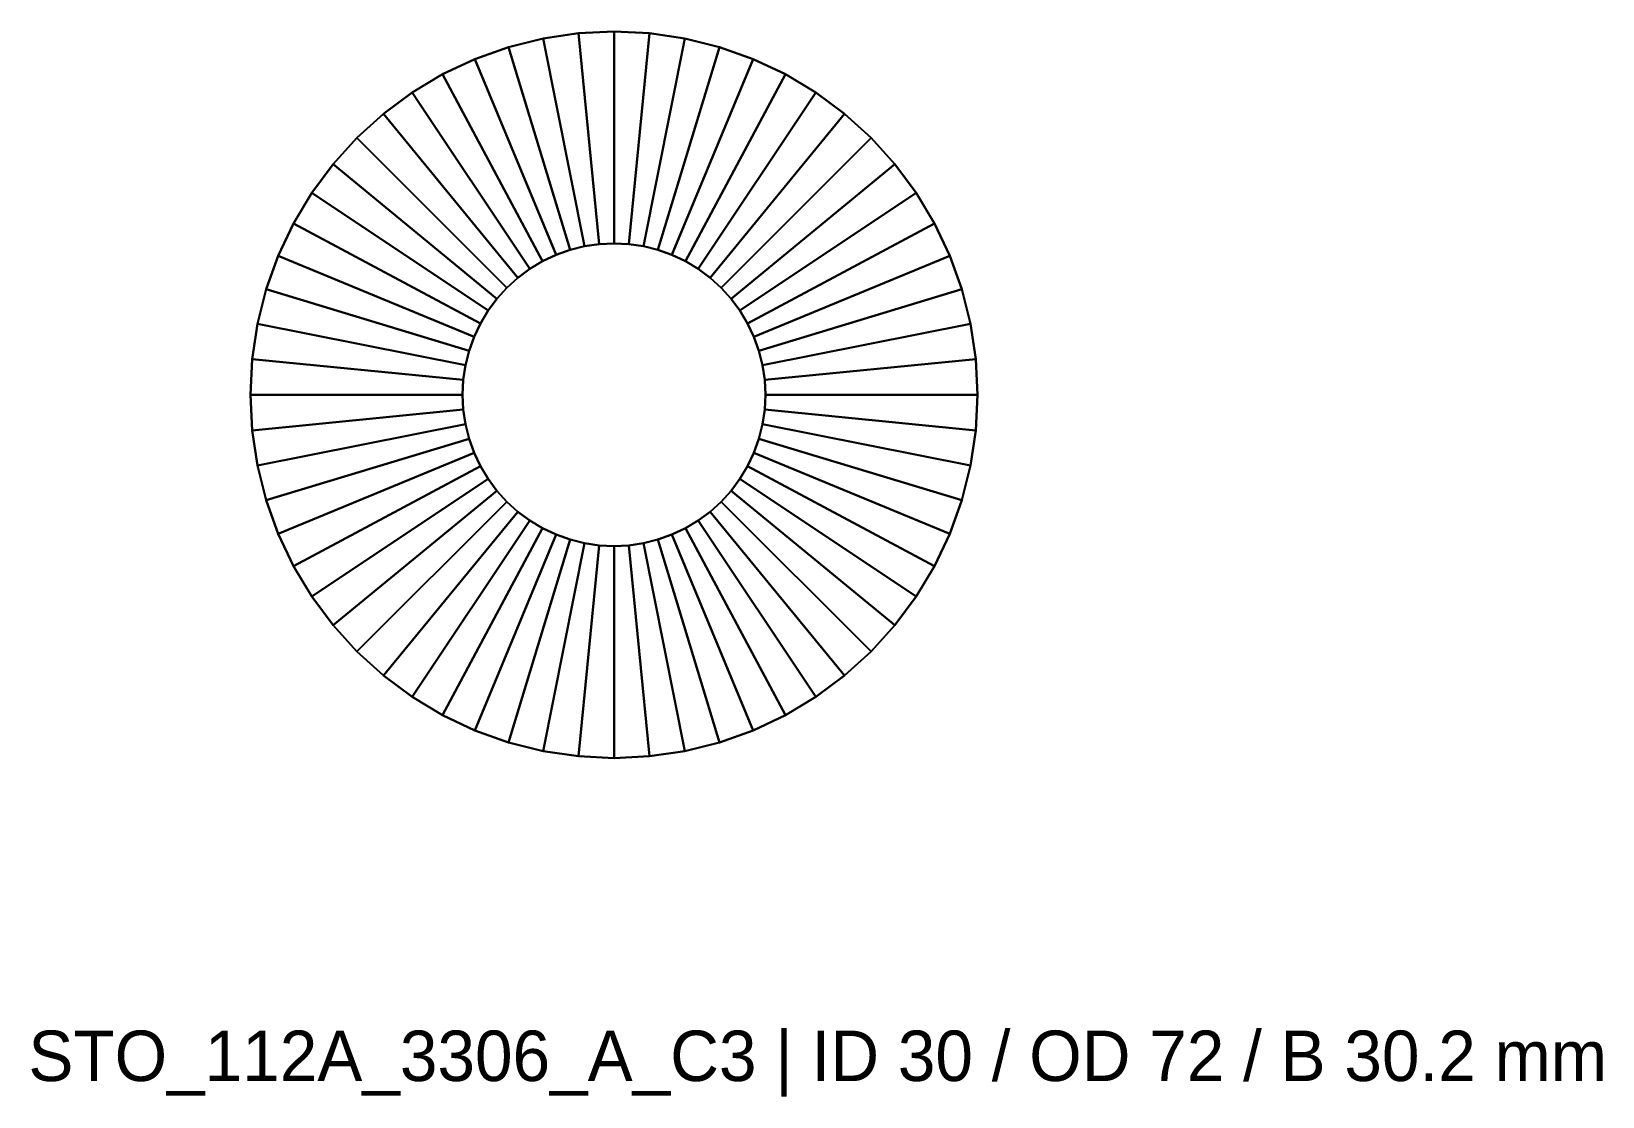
# Model space of a CAD drawing. Header units: millimetres. Extents: x -58 to 273, y -270 to 36.
# Drawn here: x 112.3 to 267.9, y -69.5 to 36 of the extents above; entities that cross this region are included whole.
import ezdxf

# ---------------------------------------------------------------- set-up
doc = ezdxf.new("R2010")
doc.units = ezdxf.units.MM
doc.layers.add('STO_112A_3306_A_C3', color=5, linetype='CONTINUOUS')

msp = doc.modelspace()

# ---------------------------------------------------------------- linework, layer by layer
at = {"layer": 'STO_112A_3306_A_C3'}
for points in [[(166.47138, 35.82665), (162.97675, 35.30827), (162.97675, 35.30827, 30.2), (166.47138, 35.82665, 30.2)], [(162.97675, 35.30827), (166.47138, 35.82665), (168.52974, 14.92777), (167.07365, 14.71178)], [(166.47138, 35.82665, 30.2), (162.97675, 35.30827, 30.2), (167.07365, 14.71178, 30.2), (168.52974, 14.92777, 30.2)], [(170, 36), (166.47138, 35.82665), (166.47138, 35.82665, 30.2), (170, 36, 30.2)], [(166.47138, 35.82665), (170, 36), (170, 15), (168.52974, 14.92777)], [(170, 36, 30.2), (166.47138, 35.82665, 30.2), (168.52974, 14.92777, 30.2), (170, 15, 30.2)], [(173.52862, 35.82665), (170, 36), (170, 36, 30.2), (173.52862, 35.82665, 30.2)], [(170, 36), (173.52862, 35.82665), (171.47026, 14.92777), (170, 15)], [(173.52862, 35.82665, 30.2), (170, 36, 30.2), (170, 15, 30.2), (171.47026, 14.92777, 30.2)], [(173.52862, 35.82665), (177.02325, 35.30827), (172.92635, 14.71178), (171.47026, 14.92777)], [(177.02325, 35.30827, 30.2), (173.52862, 35.82665, 30.2), (171.47026, 14.92777, 30.2), (172.92635, 14.71178, 30.2)], [(177.02325, 35.30827), (173.52862, 35.82665), (173.52862, 35.82665, 30.2), (177.02325, 35.30827, 30.2)], [(159.54975, 34.44985), (156.2234, 33.25966), (156.2234, 33.25966, 30.2), (159.54975, 34.44985, 30.2)], [(156.2234, 33.25966), (159.54975, 34.44985), (165.64573, 14.35411), (164.25975, 13.85819)], [(159.54975, 34.44985, 30.2), (156.2234, 33.25966, 30.2), (164.25975, 13.85819, 30.2), (165.64573, 14.35411, 30.2)], [(162.97675, 35.30827), (159.54975, 34.44985), (159.54975, 34.44985, 30.2), (162.97675, 35.30827, 30.2)], [(159.54975, 34.44985), (162.97675, 35.30827), (167.07365, 14.71178), (165.64573, 14.35411)], [(162.97675, 35.30827, 30.2), (159.54975, 34.44985, 30.2), (165.64573, 14.35411, 30.2), (167.07365, 14.71178, 30.2)], [(177.02325, 35.30827), (180.45025, 34.44985), (174.35427, 14.35411), (172.92635, 14.71178)], [(180.45025, 34.44985, 30.2), (177.02325, 35.30827, 30.2), (172.92635, 14.71178, 30.2), (174.35427, 14.35411, 30.2)], [(180.45025, 34.44985), (183.7766, 33.25966), (175.74025, 13.85819), (174.35427, 14.35411)], [(183.7766, 33.25966, 30.2), (180.45025, 34.44985, 30.2), (174.35427, 14.35411, 30.2), (175.74025, 13.85819, 30.2)], [(180.45025, 34.44985), (177.02325, 35.30827), (177.02325, 35.30827, 30.2), (180.45025, 34.44985, 30.2)], [(183.7766, 33.25966), (180.45025, 34.44985), (180.45025, 34.44985, 30.2), (183.7766, 33.25966, 30.2)], [(156.2234, 33.25966), (153.02972, 31.74917), (153.02972, 31.74917, 30.2), (156.2234, 33.25966, 30.2)], [(153.02972, 31.74917), (156.2234, 33.25966), (164.25975, 13.85819), (162.92905, 13.22882)], [(156.2234, 33.25966, 30.2), (153.02972, 31.74917, 30.2), (162.92905, 13.22882, 30.2), (164.25975, 13.85819, 30.2)], [(183.7766, 33.25966), (186.97028, 31.74917), (177.07095, 13.22882), (175.74025, 13.85819)], [(186.97028, 31.74917, 30.2), (183.7766, 33.25966, 30.2), (175.74025, 13.85819, 30.2), (177.07095, 13.22882, 30.2)], [(186.97028, 31.74917), (183.7766, 33.25966), (183.7766, 33.25966, 30.2), (186.97028, 31.74917, 30.2)], [(153.02972, 31.74917), (149.99947, 29.93291), (149.99947, 29.93291, 30.2), (153.02972, 31.74917, 30.2)], [(149.99947, 29.93291), (153.02972, 31.74917), (162.92905, 13.22882), (161.66645, 12.47204)], [(153.02972, 31.74917, 30.2), (149.99947, 29.93291, 30.2), (161.66645, 12.47204, 30.2), (162.92905, 13.22882, 30.2)], [(186.97028, 31.74917), (190.00053, 29.93291), (178.33355, 12.47204), (177.07095, 13.22882)], [(190.00053, 29.93291, 30.2), (186.97028, 31.74917, 30.2), (177.07095, 13.22882, 30.2), (178.33355, 12.47204, 30.2)], [(190.00053, 29.93291), (186.97028, 31.74917), (186.97028, 31.74917, 30.2), (190.00053, 29.93291, 30.2)], [(149.99947, 29.93291), (147.16184, 27.82838), (147.16184, 27.82838, 30.2), (149.99947, 29.93291, 30.2)], [(147.16184, 27.82838), (149.99947, 29.93291), (161.66645, 12.47204), (160.4841, 11.59516)], [(149.99947, 29.93291, 30.2), (147.16184, 27.82838, 30.2), (160.4841, 11.59516, 30.2), (161.66645, 12.47204, 30.2)], [(190.00053, 29.93291), (192.83816, 27.82838), (179.5159, 11.59516), (178.33355, 12.47204)], [(192.83816, 27.82838, 30.2), (190.00053, 29.93291, 30.2), (178.33355, 12.47204, 30.2), (179.5159, 11.59516, 30.2)], [(192.83816, 27.82838), (190.00053, 29.93291), (190.00053, 29.93291, 30.2), (192.83816, 27.82838, 30.2)], [(147.16184, 27.82838), (144.54416, 25.45584), (144.54416, 25.45584, 30.2), (147.16184, 27.82838, 30.2)], [(144.54416, 25.45584), (147.16184, 27.82838), (160.4841, 11.59516), (159.3934, 10.6066)], [(147.16184, 27.82838, 30.2), (144.54416, 25.45584, 30.2), (159.3934, 10.6066, 30.2), (160.4841, 11.59516, 30.2)], [(192.83816, 27.82838), (195.45584, 25.45584), (180.6066, 10.6066), (179.5159, 11.59516)], [(195.45584, 25.45584, 30.2), (192.83816, 27.82838, 30.2), (179.5159, 11.59516, 30.2), (180.6066, 10.6066, 30.2)], [(195.45584, 25.45584), (192.83816, 27.82838), (192.83816, 27.82838, 30.2), (195.45584, 25.45584, 30.2)], [(144.54416, 25.45584), (142.17162, 22.83816), (142.17162, 22.83816, 30.2), (144.54416, 25.45584, 30.2)], [(142.17162, 22.83816), (144.54416, 25.45584), (159.3934, 10.6066), (158.40484, 9.5159)], [(144.54416, 25.45584, 30.2), (142.17162, 22.83816, 30.2), (158.40484, 9.5159, 30.2), (159.3934, 10.6066, 30.2)], [(195.45584, 25.45584), (197.82838, 22.83816), (181.59516, 9.5159), (180.6066, 10.6066)], [(197.82838, 22.83816, 30.2), (195.45584, 25.45584, 30.2), (180.6066, 10.6066, 30.2), (181.59516, 9.5159, 30.2)], [(197.82838, 22.83816), (195.45584, 25.45584), (195.45584, 25.45584, 30.2), (197.82838, 22.83816, 30.2)], [(142.17162, 22.83816), (140.06709, 20.00053), (140.06709, 20.00053, 30.2), (142.17162, 22.83816, 30.2)], [(140.06709, 20.00053), (142.17162, 22.83816), (158.40484, 9.5159), (157.52796, 8.33355)], [(142.17162, 22.83816, 30.2), (140.06709, 20.00053, 30.2), (157.52796, 8.33355, 30.2), (158.40484, 9.5159, 30.2)], [(197.82838, 22.83816), (199.93291, 20.00053), (182.47204, 8.33355), (181.59516, 9.5159)], [(199.93291, 20.00053, 30.2), (197.82838, 22.83816, 30.2), (181.59516, 9.5159, 30.2), (182.47204, 8.33355, 30.2)], [(199.93291, 20.00053), (197.82838, 22.83816), (197.82838, 22.83816, 30.2), (199.93291, 20.00053, 30.2)], [(140.06709, 20.00053), (138.25083, 16.97028), (138.25083, 16.97028, 30.2), (140.06709, 20.00053, 30.2)], [(138.25083, 16.97028), (140.06709, 20.00053), (157.52796, 8.33355), (156.77118, 7.07095)], [(140.06709, 20.00053, 30.2), (138.25083, 16.97028, 30.2), (156.77118, 7.07095, 30.2), (157.52796, 8.33355, 30.2)], [(199.93291, 20.00053), (201.74917, 16.97028), (183.22882, 7.07095), (182.47204, 8.33355)], [(201.74917, 16.97028, 30.2), (199.93291, 20.00053, 30.2), (182.47204, 8.33355, 30.2), (183.22882, 7.07095, 30.2)], [(201.74917, 16.97028), (199.93291, 20.00053), (199.93291, 20.00053, 30.2), (201.74917, 16.97028, 30.2)], [(138.25083, 16.97028), (136.74034, 13.7766), (136.74034, 13.7766, 30.2), (138.25083, 16.97028, 30.2)], [(136.74034, 13.7766), (138.25083, 16.97028), (156.77118, 7.07095), (156.14181, 5.74025)], [(138.25083, 16.97028, 30.2), (136.74034, 13.7766, 30.2), (156.14181, 5.74025, 30.2), (156.77118, 7.07095, 30.2)], [(201.74917, 16.97028), (203.25966, 13.7766), (183.85819, 5.74025), (183.22882, 7.07095)], [(203.25966, 13.7766, 30.2), (201.74917, 16.97028, 30.2), (183.22882, 7.07095, 30.2), (183.85819, 5.74025, 30.2)], [(203.25966, 13.7766), (201.74917, 16.97028), (201.74917, 16.97028, 30.2), (203.25966, 13.7766, 30.2)], [(164.25975, 13.85819), (165.64573, 14.35411), (165.64573, 14.35411, 30.2), (164.25975, 13.85819, 30.2)], [(165.64573, 14.35411), (167.07365, 14.71178), (167.07365, 14.71178, 30.2), (165.64573, 14.35411, 30.2)], [(167.07365, 14.71178), (168.52974, 14.92777), (168.52974, 14.92777, 30.2), (167.07365, 14.71178, 30.2)], [(168.52974, 14.92777), (170, 15), (170, 15, 30.2), (168.52974, 14.92777, 30.2)], [(170, 15), (171.47026, 14.92777), (171.47026, 14.92777, 30.2), (170, 15, 30.2)], [(171.47026, 14.92777), (172.92635, 14.71178), (172.92635, 14.71178, 30.2), (171.47026, 14.92777, 30.2)], [(172.92635, 14.71178), (174.35427, 14.35411), (174.35427, 14.35411, 30.2), (172.92635, 14.71178, 30.2)], [(174.35427, 14.35411), (175.74025, 13.85819), (175.74025, 13.85819, 30.2), (174.35427, 14.35411, 30.2)], [(136.74034, 13.7766), (135.55015, 10.45025), (135.55015, 10.45025, 30.2), (136.74034, 13.7766, 30.2)], [(135.55015, 10.45025), (136.74034, 13.7766), (156.14181, 5.74025), (155.64589, 4.35427)], [(136.74034, 13.7766, 30.2), (135.55015, 10.45025, 30.2), (155.64589, 4.35427, 30.2), (156.14181, 5.74025, 30.2)], [(160.4841, 11.59516), (161.66645, 12.47204), (161.66645, 12.47204, 30.2), (160.4841, 11.59516, 30.2)], [(161.66645, 12.47204), (162.92905, 13.22882), (162.92905, 13.22882, 30.2), (161.66645, 12.47204, 30.2)], [(162.92905, 13.22882), (164.25975, 13.85819), (164.25975, 13.85819, 30.2), (162.92905, 13.22882, 30.2)], [(175.74025, 13.85819), (177.07095, 13.22882), (177.07095, 13.22882, 30.2), (175.74025, 13.85819, 30.2)], [(177.07095, 13.22882), (178.33355, 12.47204), (178.33355, 12.47204, 30.2), (177.07095, 13.22882, 30.2)], [(178.33355, 12.47204), (179.5159, 11.59516), (179.5159, 11.59516, 30.2), (178.33355, 12.47204, 30.2)], [(203.25966, 13.7766), (204.44985, 10.45025), (184.35411, 4.35427), (183.85819, 5.74025)], [(204.44985, 10.45025, 30.2), (203.25966, 13.7766, 30.2), (183.85819, 5.74025, 30.2), (184.35411, 4.35427, 30.2)], [(204.44985, 10.45025), (203.25966, 13.7766), (203.25966, 13.7766, 30.2), (204.44985, 10.45025, 30.2)], [(159.3934, 10.6066), (160.4841, 11.59516), (160.4841, 11.59516, 30.2), (159.3934, 10.6066, 30.2)], [(179.5159, 11.59516), (180.6066, 10.6066), (180.6066, 10.6066, 30.2), (179.5159, 11.59516, 30.2)], [(135.55015, 10.45025), (134.69173, 7.02325), (134.69173, 7.02325, 30.2), (135.55015, 10.45025, 30.2)], [(134.69173, 7.02325), (135.55015, 10.45025), (155.64589, 4.35427), (155.28822, 2.92635)], [(135.55015, 10.45025, 30.2), (134.69173, 7.02325, 30.2), (155.28822, 2.92635, 30.2), (155.64589, 4.35427, 30.2)], [(157.52796, 8.33355), (158.40484, 9.5159), (158.40484, 9.5159, 30.2), (157.52796, 8.33355, 30.2)], [(158.40484, 9.5159), (159.3934, 10.6066), (159.3934, 10.6066, 30.2), (158.40484, 9.5159, 30.2)], [(180.6066, 10.6066), (181.59516, 9.5159), (181.59516, 9.5159, 30.2), (180.6066, 10.6066, 30.2)], [(181.59516, 9.5159), (182.47204, 8.33355), (182.47204, 8.33355, 30.2), (181.59516, 9.5159, 30.2)], [(204.44985, 10.45025), (205.30827, 7.02325), (184.71178, 2.92635), (184.35411, 4.35427)], [(205.30827, 7.02325, 30.2), (204.44985, 10.45025, 30.2), (184.35411, 4.35427, 30.2), (184.71178, 2.92635, 30.2)], [(205.30827, 7.02325), (204.44985, 10.45025), (204.44985, 10.45025, 30.2), (205.30827, 7.02325, 30.2)], [(156.77118, 7.07095), (157.52796, 8.33355), (157.52796, 8.33355, 30.2), (156.77118, 7.07095, 30.2)], [(182.47204, 8.33355), (183.22882, 7.07095), (183.22882, 7.07095, 30.2), (182.47204, 8.33355, 30.2)], [(134.69173, 7.02325), (134.17335, 3.52862), (134.17335, 3.52862, 30.2), (134.69173, 7.02325, 30.2)], [(134.17335, 3.52862), (134.69173, 7.02325), (155.28822, 2.92635), (155.07223, 1.47026)], [(134.69173, 7.02325, 30.2), (134.17335, 3.52862, 30.2), (155.07223, 1.47026, 30.2), (155.28822, 2.92635, 30.2)], [(156.14181, 5.74025), (156.77118, 7.07095), (156.77118, 7.07095, 30.2), (156.14181, 5.74025, 30.2)], [(183.22882, 7.07095), (183.85819, 5.74025), (183.85819, 5.74025, 30.2), (183.22882, 7.07095, 30.2)], [(205.30827, 7.02325), (205.82665, 3.52862), (184.92777, 1.47026), (184.71178, 2.92635)], [(205.82665, 3.52862, 30.2), (205.30827, 7.02325, 30.2), (184.71178, 2.92635, 30.2), (184.92777, 1.47026, 30.2)], [(205.82665, 3.52862), (205.30827, 7.02325), (205.30827, 7.02325, 30.2), (205.82665, 3.52862, 30.2)], [(155.64589, 4.35427), (156.14181, 5.74025), (156.14181, 5.74025, 30.2), (155.64589, 4.35427, 30.2)], [(183.85819, 5.74025), (184.35411, 4.35427), (184.35411, 4.35427, 30.2), (183.85819, 5.74025, 30.2)], [(134.17335, 3.52862), (134, 0), (134, 0, 30.2), (134.17335, 3.52862, 30.2)], [(134, 0), (134.17335, 3.52862), (155.07223, 1.47026), (155, 0)], [(134.17335, 3.52862, 30.2), (134, 0, 30.2), (155, 0, 30.2), (155.07223, 1.47026, 30.2)], [(155.28822, 2.92635), (155.64589, 4.35427), (155.64589, 4.35427, 30.2), (155.28822, 2.92635, 30.2)], [(184.35411, 4.35427), (184.71178, 2.92635), (184.71178, 2.92635, 30.2), (184.35411, 4.35427, 30.2)], [(205.82665, 3.52862), (206, 0), (185, 0), (184.92777, 1.47026)], [(206, 0, 30.2), (205.82665, 3.52862, 30.2), (184.92777, 1.47026, 30.2), (185, 0, 30.2)], [(206, 0), (205.82665, 3.52862), (205.82665, 3.52862, 30.2), (206, 0, 30.2)], [(155.07223, 1.47026), (155.28822, 2.92635), (155.28822, 2.92635, 30.2), (155.07223, 1.47026, 30.2)], [(184.71178, 2.92635), (184.92777, 1.47026), (184.92777, 1.47026, 30.2), (184.71178, 2.92635, 30.2)], [(134, 0), (134.17335, -3.52862), (134.17335, -3.52862, 30.2), (134, 0, 30.2)], [(134.17335, -3.52862), (134, 0), (155, 0), (155.07223, -1.47026)], [(134, 0, 30.2), (134.17335, -3.52862, 30.2), (155.07223, -1.47026, 30.2), (155, 0, 30.2)], [(155, 0), (155.07223, 1.47026), (155.07223, 1.47026, 30.2), (155, 0, 30.2)], [(155.07223, -1.47026), (155, 0), (155, 0, 30.2), (155.07223, -1.47026, 30.2)], [(184.92777, 1.47026), (185, 0), (185, 0, 30.2), (184.92777, 1.47026, 30.2)], [(185, 0), (184.92777, -1.47026), (184.92777, -1.47026, 30.2), (185, 0, 30.2)], [(206, 0), (205.82665, -3.52862), (184.92777, -1.47026), (185, 0)], [(205.82665, -3.52862, 30.2), (206, 0, 30.2), (185, 0, 30.2), (184.92777, -1.47026, 30.2)], [(205.82665, -3.52862), (206, 0), (206, 0, 30.2), (205.82665, -3.52862, 30.2)], [(134.69173, -7.02325), (134.17335, -3.52862), (155.07223, -1.47026), (155.28822, -2.92635)], [(134.17335, -3.52862, 30.2), (134.69173, -7.02325, 30.2), (155.28822, -2.92635, 30.2), (155.07223, -1.47026, 30.2)], [(155.28822, -2.92635), (155.07223, -1.47026), (155.07223, -1.47026, 30.2), (155.28822, -2.92635, 30.2)], [(184.92777, -1.47026), (184.71178, -2.92635), (184.71178, -2.92635, 30.2), (184.92777, -1.47026, 30.2)], [(205.82665, -3.52862), (205.30827, -7.02325), (184.71178, -2.92635), (184.92777, -1.47026)], [(205.30827, -7.02325, 30.2), (205.82665, -3.52862, 30.2), (184.92777, -1.47026, 30.2), (184.71178, -2.92635, 30.2)], [(135.55015, -10.45025), (134.69173, -7.02325), (155.28822, -2.92635), (155.64589, -4.35427)], [(134.69173, -7.02325, 30.2), (135.55015, -10.45025, 30.2), (155.64589, -4.35427, 30.2), (155.28822, -2.92635, 30.2)], [(155.64589, -4.35427), (155.28822, -2.92635), (155.28822, -2.92635, 30.2), (155.64589, -4.35427, 30.2)], [(184.71178, -2.92635), (184.35411, -4.35427), (184.35411, -4.35427, 30.2), (184.71178, -2.92635, 30.2)], [(205.30827, -7.02325), (204.44985, -10.45025), (184.35411, -4.35427), (184.71178, -2.92635)], [(204.44985, -10.45025, 30.2), (205.30827, -7.02325, 30.2), (184.71178, -2.92635, 30.2), (184.35411, -4.35427, 30.2)], [(134.17335, -3.52862), (134.69173, -7.02325), (134.69173, -7.02325, 30.2), (134.17335, -3.52862, 30.2)], [(136.74034, -13.7766), (135.55015, -10.45025), (155.64589, -4.35427), (156.14181, -5.74025)], [(135.55015, -10.45025, 30.2), (136.74034, -13.7766, 30.2), (156.14181, -5.74025, 30.2), (155.64589, -4.35427, 30.2)], [(156.14181, -5.74025), (155.64589, -4.35427), (155.64589, -4.35427, 30.2), (156.14181, -5.74025, 30.2)], [(184.35411, -4.35427), (183.85819, -5.74025), (183.85819, -5.74025, 30.2), (184.35411, -4.35427, 30.2)], [(204.44985, -10.45025), (203.25966, -13.7766), (183.85819, -5.74025), (184.35411, -4.35427)], [(203.25966, -13.7766, 30.2), (204.44985, -10.45025, 30.2), (184.35411, -4.35427, 30.2), (183.85819, -5.74025, 30.2)], [(205.30827, -7.02325), (205.82665, -3.52862), (205.82665, -3.52862, 30.2), (205.30827, -7.02325, 30.2)], [(138.25083, -16.97028), (136.74034, -13.7766), (156.14181, -5.74025), (156.77118, -7.07095)], [(136.74034, -13.7766, 30.2), (138.25083, -16.97028, 30.2), (156.77118, -7.07095, 30.2), (156.14181, -5.74025, 30.2)], [(156.77118, -7.07095), (156.14181, -5.74025), (156.14181, -5.74025, 30.2), (156.77118, -7.07095, 30.2)], [(183.85819, -5.74025), (183.22882, -7.07095), (183.22882, -7.07095, 30.2), (183.85819, -5.74025, 30.2)], [(203.25966, -13.7766), (201.74917, -16.97028), (183.22882, -7.07095), (183.85819, -5.74025)], [(201.74917, -16.97028, 30.2), (203.25966, -13.7766, 30.2), (183.85819, -5.74025, 30.2), (183.22882, -7.07095, 30.2)], [(134.69173, -7.02325), (135.55015, -10.45025), (135.55015, -10.45025, 30.2), (134.69173, -7.02325, 30.2)], [(140.06709, -20.00053), (138.25083, -16.97028), (156.77118, -7.07095), (157.52796, -8.33355)], [(138.25083, -16.97028, 30.2), (140.06709, -20.00053, 30.2), (157.52796, -8.33355, 30.2), (156.77118, -7.07095, 30.2)], [(157.52796, -8.33355), (156.77118, -7.07095), (156.77118, -7.07095, 30.2), (157.52796, -8.33355, 30.2)], [(183.22882, -7.07095), (182.47204, -8.33355), (182.47204, -8.33355, 30.2), (183.22882, -7.07095, 30.2)], [(201.74917, -16.97028), (199.93291, -20.00053), (182.47204, -8.33355), (183.22882, -7.07095)], [(199.93291, -20.00053, 30.2), (201.74917, -16.97028, 30.2), (183.22882, -7.07095, 30.2), (182.47204, -8.33355, 30.2)], [(204.44985, -10.45025), (205.30827, -7.02325), (205.30827, -7.02325, 30.2), (204.44985, -10.45025, 30.2)], [(142.17162, -22.83816), (140.06709, -20.00053), (157.52796, -8.33355), (158.40484, -9.5159)], [(140.06709, -20.00053, 30.2), (142.17162, -22.83816, 30.2), (158.40484, -9.5159, 30.2), (157.52796, -8.33355, 30.2)], [(158.40484, -9.5159), (157.52796, -8.33355), (157.52796, -8.33355, 30.2), (158.40484, -9.5159, 30.2)], [(182.47204, -8.33355), (181.59516, -9.5159), (181.59516, -9.5159, 30.2), (182.47204, -8.33355, 30.2)], [(199.93291, -20.00053), (197.82838, -22.83816), (181.59516, -9.5159), (182.47204, -8.33355)], [(197.82838, -22.83816, 30.2), (199.93291, -20.00053, 30.2), (182.47204, -8.33355, 30.2), (181.59516, -9.5159, 30.2)], [(135.55015, -10.45025), (136.74034, -13.7766), (136.74034, -13.7766, 30.2), (135.55015, -10.45025, 30.2)], [(144.54416, -25.45584), (142.17162, -22.83816), (158.40484, -9.5159), (159.3934, -10.6066)], [(142.17162, -22.83816, 30.2), (144.54416, -25.45584, 30.2), (159.3934, -10.6066, 30.2), (158.40484, -9.5159, 30.2)], [(147.16184, -27.82838), (144.54416, -25.45584), (159.3934, -10.6066), (160.4841, -11.59516)], [(144.54416, -25.45584, 30.2), (147.16184, -27.82838, 30.2), (160.4841, -11.59516, 30.2), (159.3934, -10.6066, 30.2)], [(159.3934, -10.6066), (158.40484, -9.5159), (158.40484, -9.5159, 30.2), (159.3934, -10.6066, 30.2)], [(160.4841, -11.59516), (159.3934, -10.6066), (159.3934, -10.6066, 30.2), (160.4841, -11.59516, 30.2)], [(180.6066, -10.6066), (179.5159, -11.59516), (179.5159, -11.59516, 30.2), (180.6066, -10.6066, 30.2)], [(195.45584, -25.45584), (192.83816, -27.82838), (179.5159, -11.59516), (180.6066, -10.6066)], [(192.83816, -27.82838, 30.2), (195.45584, -25.45584, 30.2), (180.6066, -10.6066, 30.2), (179.5159, -11.59516, 30.2)], [(181.59516, -9.5159), (180.6066, -10.6066), (180.6066, -10.6066, 30.2), (181.59516, -9.5159, 30.2)], [(197.82838, -22.83816), (195.45584, -25.45584), (180.6066, -10.6066), (181.59516, -9.5159)], [(195.45584, -25.45584, 30.2), (197.82838, -22.83816, 30.2), (181.59516, -9.5159, 30.2), (180.6066, -10.6066, 30.2)], [(203.25966, -13.7766), (204.44985, -10.45025), (204.44985, -10.45025, 30.2), (203.25966, -13.7766, 30.2)], [(149.99947, -29.93291), (147.16184, -27.82838), (160.4841, -11.59516), (161.66645, -12.47204)], [(147.16184, -27.82838, 30.2), (149.99947, -29.93291, 30.2), (161.66645, -12.47204, 30.2), (160.4841, -11.59516, 30.2)], [(161.66645, -12.47204), (160.4841, -11.59516), (160.4841, -11.59516, 30.2), (161.66645, -12.47204, 30.2)], [(179.5159, -11.59516), (178.33355, -12.47204), (178.33355, -12.47204, 30.2), (179.5159, -11.59516, 30.2)], [(192.83816, -27.82838), (190.00053, -29.93291), (178.33355, -12.47204), (179.5159, -11.59516)], [(190.00053, -29.93291, 30.2), (192.83816, -27.82838, 30.2), (179.5159, -11.59516, 30.2), (178.33355, -12.47204, 30.2)], [(136.74034, -13.7766), (138.25083, -16.97028), (138.25083, -16.97028, 30.2), (136.74034, -13.7766, 30.2)], [(153.02972, -31.74917), (149.99947, -29.93291), (161.66645, -12.47204), (162.92905, -13.22882)], [(149.99947, -29.93291, 30.2), (153.02972, -31.74917, 30.2), (162.92905, -13.22882, 30.2), (161.66645, -12.47204, 30.2)], [(156.2234, -33.25966), (153.02972, -31.74917), (162.92905, -13.22882), (164.25975, -13.85819)], [(153.02972, -31.74917, 30.2), (156.2234, -33.25966, 30.2), (164.25975, -13.85819, 30.2), (162.92905, -13.22882, 30.2)], [(159.54975, -34.44985), (156.2234, -33.25966), (164.25975, -13.85819), (165.64573, -14.35411)], [(156.2234, -33.25966, 30.2), (159.54975, -34.44985, 30.2), (165.64573, -14.35411, 30.2), (164.25975, -13.85819, 30.2)], [(162.92905, -13.22882), (161.66645, -12.47204), (161.66645, -12.47204, 30.2), (162.92905, -13.22882, 30.2)], [(164.25975, -13.85819), (162.92905, -13.22882), (162.92905, -13.22882, 30.2), (164.25975, -13.85819, 30.2)], [(165.64573, -14.35411), (164.25975, -13.85819), (164.25975, -13.85819, 30.2), (165.64573, -14.35411, 30.2)], [(175.74025, -13.85819), (174.35427, -14.35411), (174.35427, -14.35411, 30.2), (175.74025, -13.85819, 30.2)], [(183.7766, -33.25966), (180.45025, -34.44985), (174.35427, -14.35411), (175.74025, -13.85819)], [(180.45025, -34.44985, 30.2), (183.7766, -33.25966, 30.2), (175.74025, -13.85819, 30.2), (174.35427, -14.35411, 30.2)], [(177.07095, -13.22882), (175.74025, -13.85819), (175.74025, -13.85819, 30.2), (177.07095, -13.22882, 30.2)], [(186.97028, -31.74917), (183.7766, -33.25966), (175.74025, -13.85819), (177.07095, -13.22882)], [(183.7766, -33.25966, 30.2), (186.97028, -31.74917, 30.2), (177.07095, -13.22882, 30.2), (175.74025, -13.85819, 30.2)], [(178.33355, -12.47204), (177.07095, -13.22882), (177.07095, -13.22882, 30.2), (178.33355, -12.47204, 30.2)], [(190.00053, -29.93291), (186.97028, -31.74917), (177.07095, -13.22882), (178.33355, -12.47204)], [(186.97028, -31.74917, 30.2), (190.00053, -29.93291, 30.2), (178.33355, -12.47204, 30.2), (177.07095, -13.22882, 30.2)], [(201.74917, -16.97028), (203.25966, -13.7766), (203.25966, -13.7766, 30.2), (201.74917, -16.97028, 30.2)], [(162.97675, -35.30827), (159.54975, -34.44985), (165.64573, -14.35411), (167.07365, -14.71178)], [(159.54975, -34.44985, 30.2), (162.97675, -35.30827, 30.2), (167.07365, -14.71178, 30.2), (165.64573, -14.35411, 30.2)], [(166.47138, -35.82665), (162.97675, -35.30827), (167.07365, -14.71178), (168.52974, -14.92777)], [(162.97675, -35.30827, 30.2), (166.47138, -35.82665, 30.2), (168.52974, -14.92777, 30.2), (167.07365, -14.71178, 30.2)], [(167.07365, -14.71178), (165.64573, -14.35411), (165.64573, -14.35411, 30.2), (167.07365, -14.71178, 30.2)], [(170, -36), (166.47138, -35.82665), (168.52974, -14.92777), (170, -15)], [(166.47138, -35.82665, 30.2), (170, -36, 30.2), (170, -15, 30.2), (168.52974, -14.92777, 30.2)], [(168.52974, -14.92777), (167.07365, -14.71178), (167.07365, -14.71178, 30.2), (168.52974, -14.92777, 30.2)], [(170, -15), (168.52974, -14.92777), (168.52974, -14.92777, 30.2), (170, -15, 30.2)], [(171.47026, -14.92777), (170, -15), (170, -15, 30.2), (171.47026, -14.92777, 30.2)], [(173.52862, -35.82665), (170, -36), (170, -15), (171.47026, -14.92777)], [(170, -36, 30.2), (173.52862, -35.82665, 30.2), (171.47026, -14.92777, 30.2), (170, -15, 30.2)], [(172.92635, -14.71178), (171.47026, -14.92777), (171.47026, -14.92777, 30.2), (172.92635, -14.71178, 30.2)], [(177.02325, -35.30827), (173.52862, -35.82665), (171.47026, -14.92777), (172.92635, -14.71178)], [(173.52862, -35.82665, 30.2), (177.02325, -35.30827, 30.2), (172.92635, -14.71178, 30.2), (171.47026, -14.92777, 30.2)], [(174.35427, -14.35411), (172.92635, -14.71178), (172.92635, -14.71178, 30.2), (174.35427, -14.35411, 30.2)], [(180.45025, -34.44985), (177.02325, -35.30827), (172.92635, -14.71178), (174.35427, -14.35411)], [(177.02325, -35.30827, 30.2), (180.45025, -34.44985, 30.2), (174.35427, -14.35411, 30.2), (172.92635, -14.71178, 30.2)], [(138.25083, -16.97028), (140.06709, -20.00053), (140.06709, -20.00053, 30.2), (138.25083, -16.97028, 30.2)], [(199.93291, -20.00053), (201.74917, -16.97028), (201.74917, -16.97028, 30.2), (199.93291, -20.00053, 30.2)], [(140.06709, -20.00053), (142.17162, -22.83816), (142.17162, -22.83816, 30.2), (140.06709, -20.00053, 30.2)], [(197.82838, -22.83816), (199.93291, -20.00053), (199.93291, -20.00053, 30.2), (197.82838, -22.83816, 30.2)], [(142.17162, -22.83816), (144.54416, -25.45584), (144.54416, -25.45584, 30.2), (142.17162, -22.83816, 30.2)], [(195.45584, -25.45584), (197.82838, -22.83816), (197.82838, -22.83816, 30.2), (195.45584, -25.45584, 30.2)], [(144.54416, -25.45584), (147.16184, -27.82838), (147.16184, -27.82838, 30.2), (144.54416, -25.45584, 30.2)], [(192.83816, -27.82838), (195.45584, -25.45584), (195.45584, -25.45584, 30.2), (192.83816, -27.82838, 30.2)], [(147.16184, -27.82838), (149.99947, -29.93291), (149.99947, -29.93291, 30.2), (147.16184, -27.82838, 30.2)], [(190.00053, -29.93291), (192.83816, -27.82838), (192.83816, -27.82838, 30.2), (190.00053, -29.93291, 30.2)], [(149.99947, -29.93291), (153.02972, -31.74917), (153.02972, -31.74917, 30.2), (149.99947, -29.93291, 30.2)], [(186.97028, -31.74917), (190.00053, -29.93291), (190.00053, -29.93291, 30.2), (186.97028, -31.74917, 30.2)], [(153.02972, -31.74917), (156.2234, -33.25966), (156.2234, -33.25966, 30.2), (153.02972, -31.74917, 30.2)], [(183.7766, -33.25966), (186.97028, -31.74917), (186.97028, -31.74917, 30.2), (183.7766, -33.25966, 30.2)], [(156.2234, -33.25966), (159.54975, -34.44985), (159.54975, -34.44985, 30.2), (156.2234, -33.25966, 30.2)], [(180.45025, -34.44985), (183.7766, -33.25966), (183.7766, -33.25966, 30.2), (180.45025, -34.44985, 30.2)], [(159.54975, -34.44985), (162.97675, -35.30827), (162.97675, -35.30827, 30.2), (159.54975, -34.44985, 30.2)], [(162.97675, -35.30827), (166.47138, -35.82665), (166.47138, -35.82665, 30.2), (162.97675, -35.30827, 30.2)], [(173.52862, -35.82665), (177.02325, -35.30827), (177.02325, -35.30827, 30.2), (173.52862, -35.82665, 30.2)], [(177.02325, -35.30827), (180.45025, -34.44985), (180.45025, -34.44985, 30.2), (177.02325, -35.30827, 30.2)], [(166.47138, -35.82665), (170, -36), (170, -36, 30.2), (166.47138, -35.82665, 30.2)], [(170, -36), (173.52862, -35.82665), (173.52862, -35.82665, 30.2), (170, -36, 30.2)]]:
    msp.add_3dface(points, dxfattribs=at)

# ---------------------------------------------------------------- texts
msp.add_text('STO_112A_3306_A_C3 | ID 30 / OD 72 / B 30.2 mm', height=5, dxfattribs=at).set_placement((112, -68))

doc.saveas('drawing.dxf')
